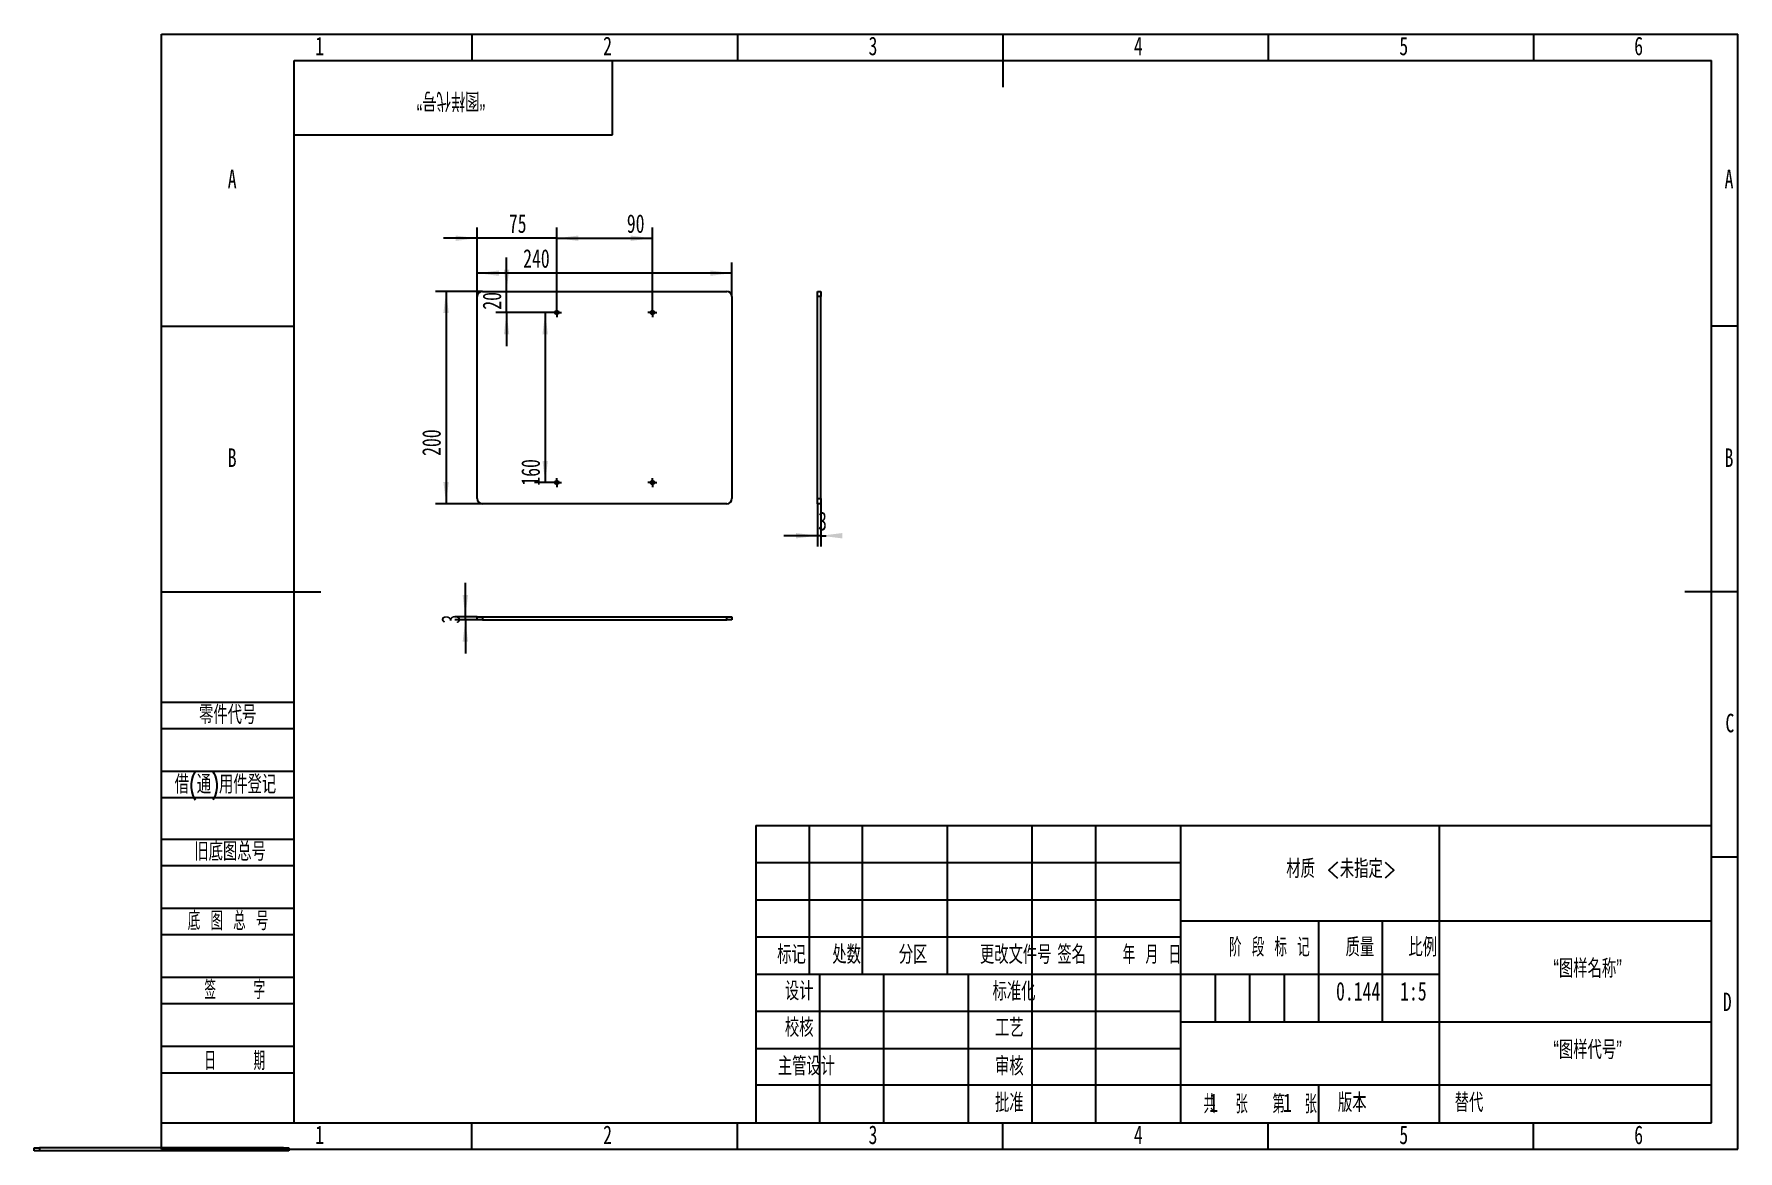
# Model space of a CAD drawing. Header units: millimetres. Extents: x -24 to 297, y 0 to 210.
import ezdxf

# ---------------------------------------------------------------- set-up
doc = ezdxf.new("R2010")
doc.units = ezdxf.units.MM
doc.layers.add('图框', color=7, linetype='Continuous')
doc.layers.add('粗实线层', color=7, linetype='Continuous', lineweight=25)
doc.styles.add('SLDTEXTSTYLE0', font='TXT', dxfattribs={"width": 0.7, "bigfont": 'bigfont'})
doc.styles.add('SLDTEXTSTYLE1', font='TXT', dxfattribs={"width": 0.6, "bigfont": 'bigfont'})
doc.styles.add('SLDTEXTSTYLE2', font='TXT', dxfattribs={"width": 0.614286, "bigfont": 'bigfont'})
doc.styles.add('SLDTEXTSTYLE3', font='TXT', dxfattribs={"width": 0.62, "bigfont": 'bigfont'})
doc.styles.add('SLDTEXTSTYLE4', font='TXT', dxfattribs={"width": 0.566667, "bigfont": 'bigfont'})
doc.styles.add('SLDTEXTSTYLE5', font='TXT', dxfattribs={"width": 0.7})
doc.dimstyles.new('SLDDIMSTYLE0', dxfattribs={"dimtxt": 3.5, "dimasz": 4.08, "dimexe": 0, "dimexo": 0.0625, "dimgap": 0.875, "dimtad": 2, "dimlfac": 5, "dimrnd": 1e-09, "dimzin": 12, "dimdsep": 46, "dimtxsty": 'SLDTEXTSTYLE5', "dimsah": 1, "dimcen": 0.09, "dimadec": 0, "dimazin": 3, "dimtfac": 1, "dimtofl": 0, "dimtmove": 0, "dimatfit": 3, "dimfxl": 0, "dimfrac": 2, "dimtolj": 1, "dimtzin": 12, "dimarcsym": 0})
doc.dimstyles.new('SLDDIMSTYLE1', dxfattribs={"dimtxt": 3.5, "dimasz": 4.08, "dimexe": 0, "dimexo": 0.0625, "dimgap": 0.875, "dimtad": 2, "dimlfac": 5, "dimrnd": 1e-09, "dimzin": 12, "dimdsep": 46, "dimtxsty": 'SLDTEXTSTYLE5', "dimsah": 1, "dimcen": 0.09, "dimadec": 0, "dimazin": 3, "dimtfac": 1, "dimtmove": 0, "dimatfit": 0, "dimfxl": 0, "dimfrac": 2, "dimtolj": 1, "dimtzin": 12, "dimarcsym": 0})

# ---------------------------------------------------------------- blocks, each defined once
blk = doc.blocks.new('_D')
at = {"layer": '图框'}
for p, q in [((59.48, 160.56), (59.48, 166.98)), ((107.48, 160.56), (107.48, 166.98)), ((107.48, 164.98), (59.48, 164.98))]:
    blk.add_line(p, q, dxfattribs=at)
for points in [[(59.48, 164.98), (63.56, 164.48), (63.56, 165.49)], [(107.48, 164.98), (103.4, 165.49), (103.4, 164.48)]]:
    blk.add_solid(points, dxfattribs=at)
at = {"layer": '图框', "insert": (68.14, 169.5), "char_height": 3.5, "attachment_point": 1, "style": 'SLDTEXTSTYLE5'}
blk.add_mtext('240', dxfattribs=at)
blk = doc.blocks.new('_D_1')
at = {"layer": '图框'}
for p, q in [((60.48, 161.56), (51.62, 161.56)), ((53.62, 161.56), (53.62, 121.56)), ((60.48, 121.56), (51.62, 121.56))]:
    blk.add_line(p, q, dxfattribs=at)
for points in [[(53.62, 161.56), (53.11, 157.48), (54.13, 157.48)], [(53.62, 121.56), (54.13, 125.64), (53.11, 125.64)]]:
    blk.add_solid(points, dxfattribs=at)
at = {"layer": '图框', "insert": (49.11, 130.57), "char_height": 3.5, "attachment_point": 1, "rotation": 90, "style": 'SLDTEXTSTYLE5'}
blk.add_mtext('200', dxfattribs=at)
blk = doc.blocks.new('_D_2')
at = {"layer": '图框'}
for p, q in [((74.48, 158.41), (74.48, 173.56)), ((92.48, 158.41), (92.48, 173.56)), ((74.48, 171.56), (92.48, 171.56))]:
    blk.add_line(p, q, dxfattribs=at)
for points in [[(74.48, 171.56), (78.56, 171.05), (78.56, 172.07)], [(92.48, 171.56), (88.4, 172.07), (88.4, 171.05)]]:
    blk.add_solid(points, dxfattribs=at)
at = {"layer": '图框', "insert": (87.67, 176.07), "char_height": 3.5, "attachment_point": 1, "style": 'SLDTEXTSTYLE5'}
blk.add_mtext('90', dxfattribs=at)
blk = doc.blocks.new('_D_3')
at = {"layer": '图框'}
for p, q in [((59.48, 160.56), (59.48, 173.56)), ((74.48, 158.41), (74.48, 173.56)), ((59.48, 171.56), (53.13, 171.56)), ((74.48, 171.56), (59.48, 171.56)), ((74.48, 171.56), (80.83, 171.56))]:
    blk.add_line(p, q, dxfattribs=at)
for points in [[(59.48, 171.56), (55.4, 172.07), (55.4, 171.05)], [(74.48, 171.56), (78.56, 171.05), (78.56, 172.07)]]:
    blk.add_solid(points, dxfattribs=at)
at = {"layer": '图框', "insert": (65.45, 176.07), "char_height": 3.5, "attachment_point": 1, "style": 'SLDTEXTSTYLE5'}
blk.add_mtext('75', dxfattribs=at)
blk = doc.blocks.new('_D_4')
at = {"layer": '图框'}
for p, q in [((65.01, 161.56), (65.01, 167.91)), ((65.01, 157.56), (65.01, 161.56)), ((73.63, 157.56), (63.01, 157.56)), ((65.01, 157.56), (65.01, 151.21))]:
    blk.add_line(p, q, dxfattribs=at)
for points in [[(65.01, 161.56), (65.52, 165.64), (64.51, 165.64)], [(65.01, 157.56), (64.51, 153.48), (65.52, 153.48)]]:
    blk.add_solid(points, dxfattribs=at)
at = {"layer": '图框', "insert": (60.5, 158.1), "char_height": 3.5, "attachment_point": 1, "rotation": 90, "style": 'SLDTEXTSTYLE5'}
blk.add_mtext('20', dxfattribs=at)
blk = doc.blocks.new('_D_5')
at = {"layer": '图框'}
for p, q in [((73.63, 157.56), (70.29, 157.56)), ((72.29, 157.56), (72.29, 125.56)), ((73.63, 125.56), (70.29, 125.56))]:
    blk.add_line(p, q, dxfattribs=at)
for points in [[(72.29, 157.56), (71.78, 153.48), (72.8, 153.48)], [(72.29, 125.56), (72.8, 129.64), (71.78, 129.64)]]:
    blk.add_solid(points, dxfattribs=at)
at = {"layer": '图框', "insert": (67.78, 124.97), "char_height": 3.5, "attachment_point": 1, "rotation": 90, "style": 'SLDTEXTSTYLE5'}
blk.add_mtext('160', dxfattribs=at)
blk = doc.blocks.new('SW_CENTERMARKSYMBOL_0')
at = {"layer": '图框', "color": 0}
for p, q in [((-0.5, 0), (-0.85, 0)), ((0, 0), (-0.5, 0)), ((0, 0.5), (0, 0.85)), ((0, 0), (0, 0.5)), ((0, 0), (0, -0.5)), ((0, 0), (0.5, 0)), ((0.5, 0), (0.85, 0)), ((0, -0.5), (0, -0.85))]:
    blk.add_line(p, q, dxfattribs=at)
blk = doc.blocks.new('SW_CENTERMARKSYMBOL_1')
at = {"layer": '图框', "color": 0}
for p, q in [((-0.5, 0), (-0.85, 0)), ((0, 0), (-0.5, 0)), ((0, 0.5), (0, 0.85)), ((0, 0), (0, 0.5)), ((0, 0), (0, -0.5)), ((0, 0), (0.5, 0)), ((0.5, 0), (0.85, 0)), ((0, -0.5), (0, -0.85))]:
    blk.add_line(p, q, dxfattribs=at)
blk = doc.blocks.new('SW_CENTERMARKSYMBOL_2')
at = {"layer": '图框', "color": 0}
for p, q in [((-0.5, 0), (-0.85, 0)), ((0, 0), (-0.5, 0)), ((0, 0.5), (0, 0.85)), ((0, 0), (0, 0.5)), ((0, 0), (0, -0.5)), ((0, 0), (0.5, 0)), ((0.5, 0), (0.85, 0)), ((0, -0.5), (0, -0.85))]:
    blk.add_line(p, q, dxfattribs=at)
blk = doc.blocks.new('SW_CENTERMARKSYMBOL_3')
at = {"layer": '图框', "color": 0}
for p, q in [((-0.5, 0), (-0.85, 0)), ((0, 0), (-0.5, 0)), ((0, 0.5), (0, 0.85)), ((0, 0), (0, 0.5)), ((0, 0), (0, -0.5)), ((0, 0), (0.5, 0)), ((0.5, 0), (0.85, 0)), ((0, -0.5), (0, -0.85))]:
    blk.add_line(p, q, dxfattribs=at)
blk = doc.blocks.new('_D_6')
at = {"layer": '图框'}
for p, q in [((57.25, 100.29), (57.25, 106.64)), ((59.48, 100.29), (55.25, 100.29)), ((59.48, 99.69), (55.25, 99.69)), ((57.25, 99.69), (57.25, 100.29)), ((57.25, 99.69), (57.25, 93.34))]:
    blk.add_line(p, q, dxfattribs=at)
for points in [[(57.25, 100.29), (57.76, 104.37), (56.74, 104.37)], [(57.25, 99.69), (56.74, 95.61), (57.76, 95.61)]]:
    blk.add_solid(points, dxfattribs=at)
at = {"layer": '图框', "insert": (52.74, 99), "char_height": 3.5, "attachment_point": 1, "rotation": 90, "style": 'SLDTEXTSTYLE5'}
blk.add_mtext('3', dxfattribs=at)
blk = doc.blocks.new('_D_7')
at = {"layer": '图框'}
for p, q in [((123.62, 121.56), (123.62, 113.54)), ((124.22, 121.56), (124.22, 113.54)), ((123.62, 115.54), (117.27, 115.54)), ((124.22, 115.54), (123.62, 115.54)), ((124.22, 115.54), (125.25, 115.54))]:
    blk.add_line(p, q, dxfattribs=at)
for points in [[(123.62, 115.54), (119.54, 116.05), (119.54, 115.03)], [(124.22, 115.54), (128.3, 115.03), (128.3, 116.05)]]:
    blk.add_solid(points, dxfattribs=at)
at = {"layer": '图框', "insert": (123.71, 120.05), "char_height": 3.5, "attachment_point": 1, "style": 'SLDTEXTSTYLE5'}
blk.add_mtext('3', dxfattribs=at)

msp = doc.modelspace()

# ---------------------------------------------------------------- linework, layer by layer
at = {"color": 7, "linetype": 'Continuous', "lineweight": 25}
for p, q in [((59.4848, 122.5588), (59.4848, 160.5588)), ((60.4848, 161.5588), (106.4848, 161.5588)), ((107.4848, 160.5588), (107.4848, 122.5588)), ((123.6168, 161.5588), (124.2168, 161.5588)), ((123.6168, 160.5588), (123.6168, 161.5588)), ((124.2168, 160.5588), (123.6168, 160.5588)), ((123.6168, 122.5588), (123.6168, 160.5588)), ((124.2168, 161.5588), (124.2168, 160.5588)), ((124.2168, 122.5588), (124.2168, 160.5588)), ((123.6168, 122.5588), (124.2168, 122.5588)), ((123.6168, 121.5588), (123.6168, 122.5588)), ((124.2168, 122.5588), (124.2168, 121.5588)), ((106.4848, 121.5588), (60.4848, 121.5588)), ((124.2168, 121.5588), (123.6168, 121.5588)), ((59.4848, 99.6932), (59.4848, 100.2932)), ((59.4848, 100.2932), (60.4848, 100.2932)), ((60.4848, 99.6932), (59.4848, 99.6932)), ((60.4848, 100.2932), (60.4848, 99.6932)), ((60.4848, 100.2932), (106.4848, 100.2932)), ((60.4848, 99.6932), (106.4848, 99.6932)), ((106.4848, 99.6932), (106.4848, 100.2932)), ((106.4848, 100.2932), (107.4848, 100.2932)), ((107.4848, 99.6932), (106.4848, 99.6932)), ((107.4848, 100.2932), (107.4848, 99.6932)), ((-24, -0.3), (-24, 0.3)), ((-24, 0.3), (-23, 0.3)), ((-23, 0.3), (-23, -0.3)), ((23, 0.3), (-23, 0.3)), ((23, -0.3), (23, 0.3)), ((23, 0.3), (24, 0.3)), ((24, 0.3), (24, -0.3)), ((-23, -0.3), (-24, -0.3)), ((23, -0.3), (-23, -0.3)), ((24, -0.3), (23, -0.3))]:
    msp.add_line(p, q, dxfattribs=at)
for centre in [(74.4848, 157.5588), (92.4848, 157.5588), (74.4848, 125.5588), (92.4848, 125.5588)]:
    msp.add_circle(centre, 0.35, dxfattribs=at)
for centre, start, end in [((60.4848, 160.5588), 90, 180), ((106.4848, 160.5588), 0, 90), ((60.4848, 122.5588), 180, 270), ((106.4848, 122.5588), 270, 0)]:
    msp.add_arc(centre, 1, start, end, dxfattribs=at)
at = {"layer": '图框'}
for p, q in [((0, 0), (0, 210)), ((0, 210), (297, 210)), ((58.5, 210), (58.5, 205)), ((108.5, 210), (108.5, 205)), ((208.5, 210), (208.5, 205)), ((258.5, 210), (258.5, 205)), ((297, 0), (297, 210)), ((0, 155), (25, 155)), ((297, 155), (292, 155)), ((0, 84.2206), (25, 84.2206)), ((0, 79.2206), (25, 79.2206)), ((0, 71.2206), (25, 71.2206)), ((0, 66.2206), (25, 66.2206)), ((0, 58.43), (25, 58.43)), ((297, 55), (292, 55)), ((0, 53.43), (25, 53.43)), ((112, 54), (192, 54)), ((0, 45.43), (25, 45.43)), ((112, 47), (192, 47)), ((0, 40.43), (25, 40.43)), ((0, 32.43), (25, 32.43)), ((198.5, 33), (198.5, 24)), ((205, 33), (205, 24)), ((211.5, 33), (211.5, 24)), ((0, 27.43), (25, 27.43)), ((0, 19.43), (25, 19.43)), ((0, 14.43), (25, 14.43)), ((0, 5), (25, 5)), ((58.5, 0), (58.5, 5)), ((108.5, 0), (108.5, 5)), ((208.5, 0), (208.5, 5)), ((258.5, 0), (258.5, 5)), ((0, 0), (297, 0))]:
    msp.add_line(p, q, dxfattribs=at)
at = {"layer": '图框', "lineweight": 25}
for p, q in [((158.5, 210), (158.5, 200)), ((0, 105), (30, 105)), ((297, 105), (287, 105)), ((112, 61), (112, 5)), ((112, 61), (292, 61)), ((122, 61), (122, 33)), ((132, 61), (132, 33)), ((148, 61), (148, 33)), ((164, 61), (164, 5)), ((176, 61), (176, 5)), ((191.9681, 61.0522), (192.0047, 5)), ((240.6919, 61), (240.6919, 5)), ((191.9799, 43.0522), (291.9799, 43.0522)), ((218, 43.0691), (218, 24.0691)), ((230, 43), (230, 24)), ((112, 40), (192, 40)), ((112, 33), (192, 33)), ((124, 33), (124, 5)), ((136, 33), (136, 5)), ((152, 33), (152, 5)), ((192.0152, 33), (240.6919, 33)), ((112, 26), (192, 26)), ((192, 24), (292, 24)), ((112, 19), (192, 19)), ((112, 12.1661), (192, 12.1661)), ((192, 12.1661), (292, 12.1661)), ((218, 12.1661), (218, 5)), ((25, 5), (292, 5)), ((158.5, 0), (158.5, 5))]:
    msp.add_line(p, q, dxfattribs=at)
at = {"layer": '图框', "linetype": 'Continuous', "lineweight": 25}
for p, q in [((25, 5), (25, 205)), ((25, 205), (292, 205)), ((292, 5), (292, 205))]:
    msp.add_line(p, q, dxfattribs=at)
at = {"layer": '粗实线层'}
for p, q in [((85, 191), (85, 205)), ((25, 191), (85, 191))]:
    msp.add_line(p, q, dxfattribs=at)

# ---------------------------------------------------------------- block references
at = {"layer": '图框'}
for name, p in [('SW_CENTERMARKSYMBOL_0', (74.4848, 157.5588)), ('SW_CENTERMARKSYMBOL_1', (92.4848, 157.5588)), ('SW_CENTERMARKSYMBOL_3', (74.4848, 125.5588)), ('SW_CENTERMARKSYMBOL_2', (92.4848, 125.5588))]:
    msp.add_blockref(name, p, dxfattribs=at)

# ---------------------------------------------------------------- texts
at = {"layer": '图框', "char_height": 3.5}
for s, insert, attachment_point, style in [('1', (29.7944, 209.5208), 2, 'SLDTEXTSTYLE5'), ('2', (84.0444, 209.5208), 2, 'SLDTEXTSTYLE5'), ('3', (134.0444, 209.5208), 2, 'SLDTEXTSTYLE5'), ('4', (184.0444, 209.5208), 2, 'SLDTEXTSTYLE5'), ('5', (234.0444, 209.5208), 2, 'SLDTEXTSTYLE5'), ('6', (278.2969, 209.5208), 2, 'SLDTEXTSTYLE5'), ('A', (13.3203, 184.4845), 2, 'SLDTEXTSTYLE5'), ('A', (295.3203, 184.4845), 2, 'SLDTEXTSTYLE5'), ('B', (13.3203, 131.9845), 2, 'SLDTEXTSTYLE5'), ('B', (295.3203, 131.9845), 2, 'SLDTEXTSTYLE5'), ('零件代号', (7.0836, 83.5791), 1, 'SLDTEXTSTYLE0'), ('C', (295.4819, 82.0208), 2, 'SLDTEXTSTYLE5'), ('借(通)用件登记', (2.4961, 70.4725), 1, 'SLDTEXTSTYLE0'), ('旧底图总号', (6.1941, 57.8238), 1, 'SLDTEXTSTYLE0'), ('材质 <未指定>', (222.2655, 54.5771), 2, 'SLDTEXTSTYLE0'), ('底 图 总 号', (4.9472, 44.7655), 1, 'SLDTEXTSTYLE2'), ('标记', (118.6973, 38.4172), 2, 'SLDTEXTSTYLE0'), ('处数', (129.0872, 38.4172), 2, 'SLDTEXTSTYLE0'), ('分区', (141.6086, 38.4172), 2, 'SLDTEXTSTYLE0'), ('更改文件号', (160.9367, 38.4172), 2, 'SLDTEXTSTYLE0'), ('签名', (171.4765, 38.4172), 2, 'SLDTEXTSTYLE0'), ('年 月 日', (186.589, 38.4172), 2, 'SLDTEXTSTYLE3'), ('阶 段 标 记', (208.7236, 39.8054), 2, 'SLDTEXTSTYLE2'), ('质量', (225.7721, 39.8054), 2, 'SLDTEXTSTYLE0'), ('比例', (237.6193, 39.8054), 2, 'SLDTEXTSTYLE0'), ('“图样名称”', (268.671, 35.7907), 2, 'SLDTEXTSTYLE0'), ('签    字', (13.8097, 31.7635), 2, 'SLDTEXTSTYLE4'), ('设计', (120.147, 31.5581), 2, 'SLDTEXTSTYLE0'), ('标准化', (160.6132, 31.4917), 2, 'SLDTEXTSTYLE0'), ('0.144', (225.4554, 31.5205), 2, 'SLDTEXTSTYLE5'), ('1:5', (235.8582, 31.5205), 2, 'SLDTEXTSTYLE5'), ('D', (294.9844, 29.5208), 2, 'SLDTEXTSTYLE5'), ('校核', (120.147, 24.679), 2, 'SLDTEXTSTYLE0'), ('工艺', (159.7357, 24.6426), 2, 'SLDTEXTSTYLE0'), ('“图样代号”', (268.6735, 20.4896), 2, 'SLDTEXTSTYLE0'), ('日    期', (13.8097, 18.4135), 2, 'SLDTEXTSTYLE4'), ('主管设计', (121.5062, 17.3993), 2, 'SLDTEXTSTYLE0'), ('审核', (159.7357, 17.3993), 2, 'SLDTEXTSTYLE0'), ('批准', (159.7381, 10.5229), 2, 'SLDTEXTSTYLE0'), ('共  张', (200.4813, 10.2618), 2, 'SLDTEXTSTYLE1'), ('1', (197.3926, 10.5314), 1, 'SLDTEXTSTYLE5'), ('第  张', (213.5087, 10.2618), 2, 'SLDTEXTSTYLE1'), ('1', (211.295, 10.5314), 1, 'SLDTEXTSTYLE5'), ('版本', (224.3389, 10.5314), 2, 'SLDTEXTSTYLE0'), ('替代', (243.6406, 10.5314), 1, 'SLDTEXTSTYLE0'), ('1', (29.7944, 4.4845), 2, 'SLDTEXTSTYLE5'), ('2', (84.0444, 4.4845), 2, 'SLDTEXTSTYLE5'), ('3', (134.0444, 4.4845), 2, 'SLDTEXTSTYLE5'), ('4', (184.0444, 4.4845), 2, 'SLDTEXTSTYLE5'), ('5', (234.0444, 4.4845), 2, 'SLDTEXTSTYLE5'), ('6', (278.2969, 4.4845), 2, 'SLDTEXTSTYLE5')]:
    msp.add_mtext(s, dxfattribs=dict(at, insert=insert, attachment_point=attachment_point, style=style))
at = {"layer": '图框', "insert": (54.5265, 195.6547), "char_height": 3.5, "attachment_point": 2, "rotation": 180, "style": 'SLDTEXTSTYLE0'}
msp.add_mtext('“图样代号”', dxfattribs=at)

# ---------------------------------------------------------------- dimensions: what is measured, and where the dimension line sits
at = {"layer": '图框'}
for base, p1, p2, dimstyle, picture, middle in [((59.4848, 171.5588), (74.4848, 158.4088), (59.4848, 160.5588), 'SLDDIMSTYLE1', '_D_3', (66.9848, 171.5588)), ((92.4848, 171.5588), (74.4848, 158.4088), (92.4848, 158.4088), 'SLDDIMSTYLE1', '_D_2', (89.2062, 171.5588)), ((59.4848, 164.9834), (107.4848, 160.5588), (59.4848, 160.5588), 'SLDDIMSTYLE0', '_D', (70.4481, 164.9834)), ((123.6168, 115.5371), (124.2168, 121.5588), (123.6168, 121.5588), 'SLDDIMSTYLE1', '_D_7', (124.4794, 115.5371))]:
    dim = msp.add_linear_dim(base=base, p1=p1, p2=p2, dimstyle=dimstyle, dxfattribs=at)
    dim.commit()
    dim.dimension.update_dxf_attribs({"geometry": picture, "text_midpoint": middle, "dimtype": 160})
for base, p1, p2, dimstyle, picture, middle in [((65.0137, 161.5588), (73.6348, 157.5588), (60.4848, 161.5588), 'SLDDIMSTYLE1', '_D_4', (65.0137, 159.6397)), ((53.6199, 121.5588), (60.4848, 161.5588), (60.4848, 121.5588), 'SLDDIMSTYLE0', '_D_1', (53.6199, 132.8709)), ((72.292, 125.5588), (73.6348, 157.5588), (73.6348, 125.5588), 'SLDDIMSTYLE0', '_D_5', (72.292, 127.2766)), ((57.2496, 100.2932), (59.4848, 99.6932), (59.4848, 100.2932), 'SLDDIMSTYLE1', '_D_6', (57.2496, 99.7706))]:
    dim = msp.add_linear_dim(base=base, p1=p1, p2=p2, angle=90, dimstyle=dimstyle, dxfattribs=at)
    dim.commit()
    dim.dimension.update_dxf_attribs({"geometry": picture, "text_midpoint": middle, "dimtype": 160})

doc.saveas('drawing.dxf')
